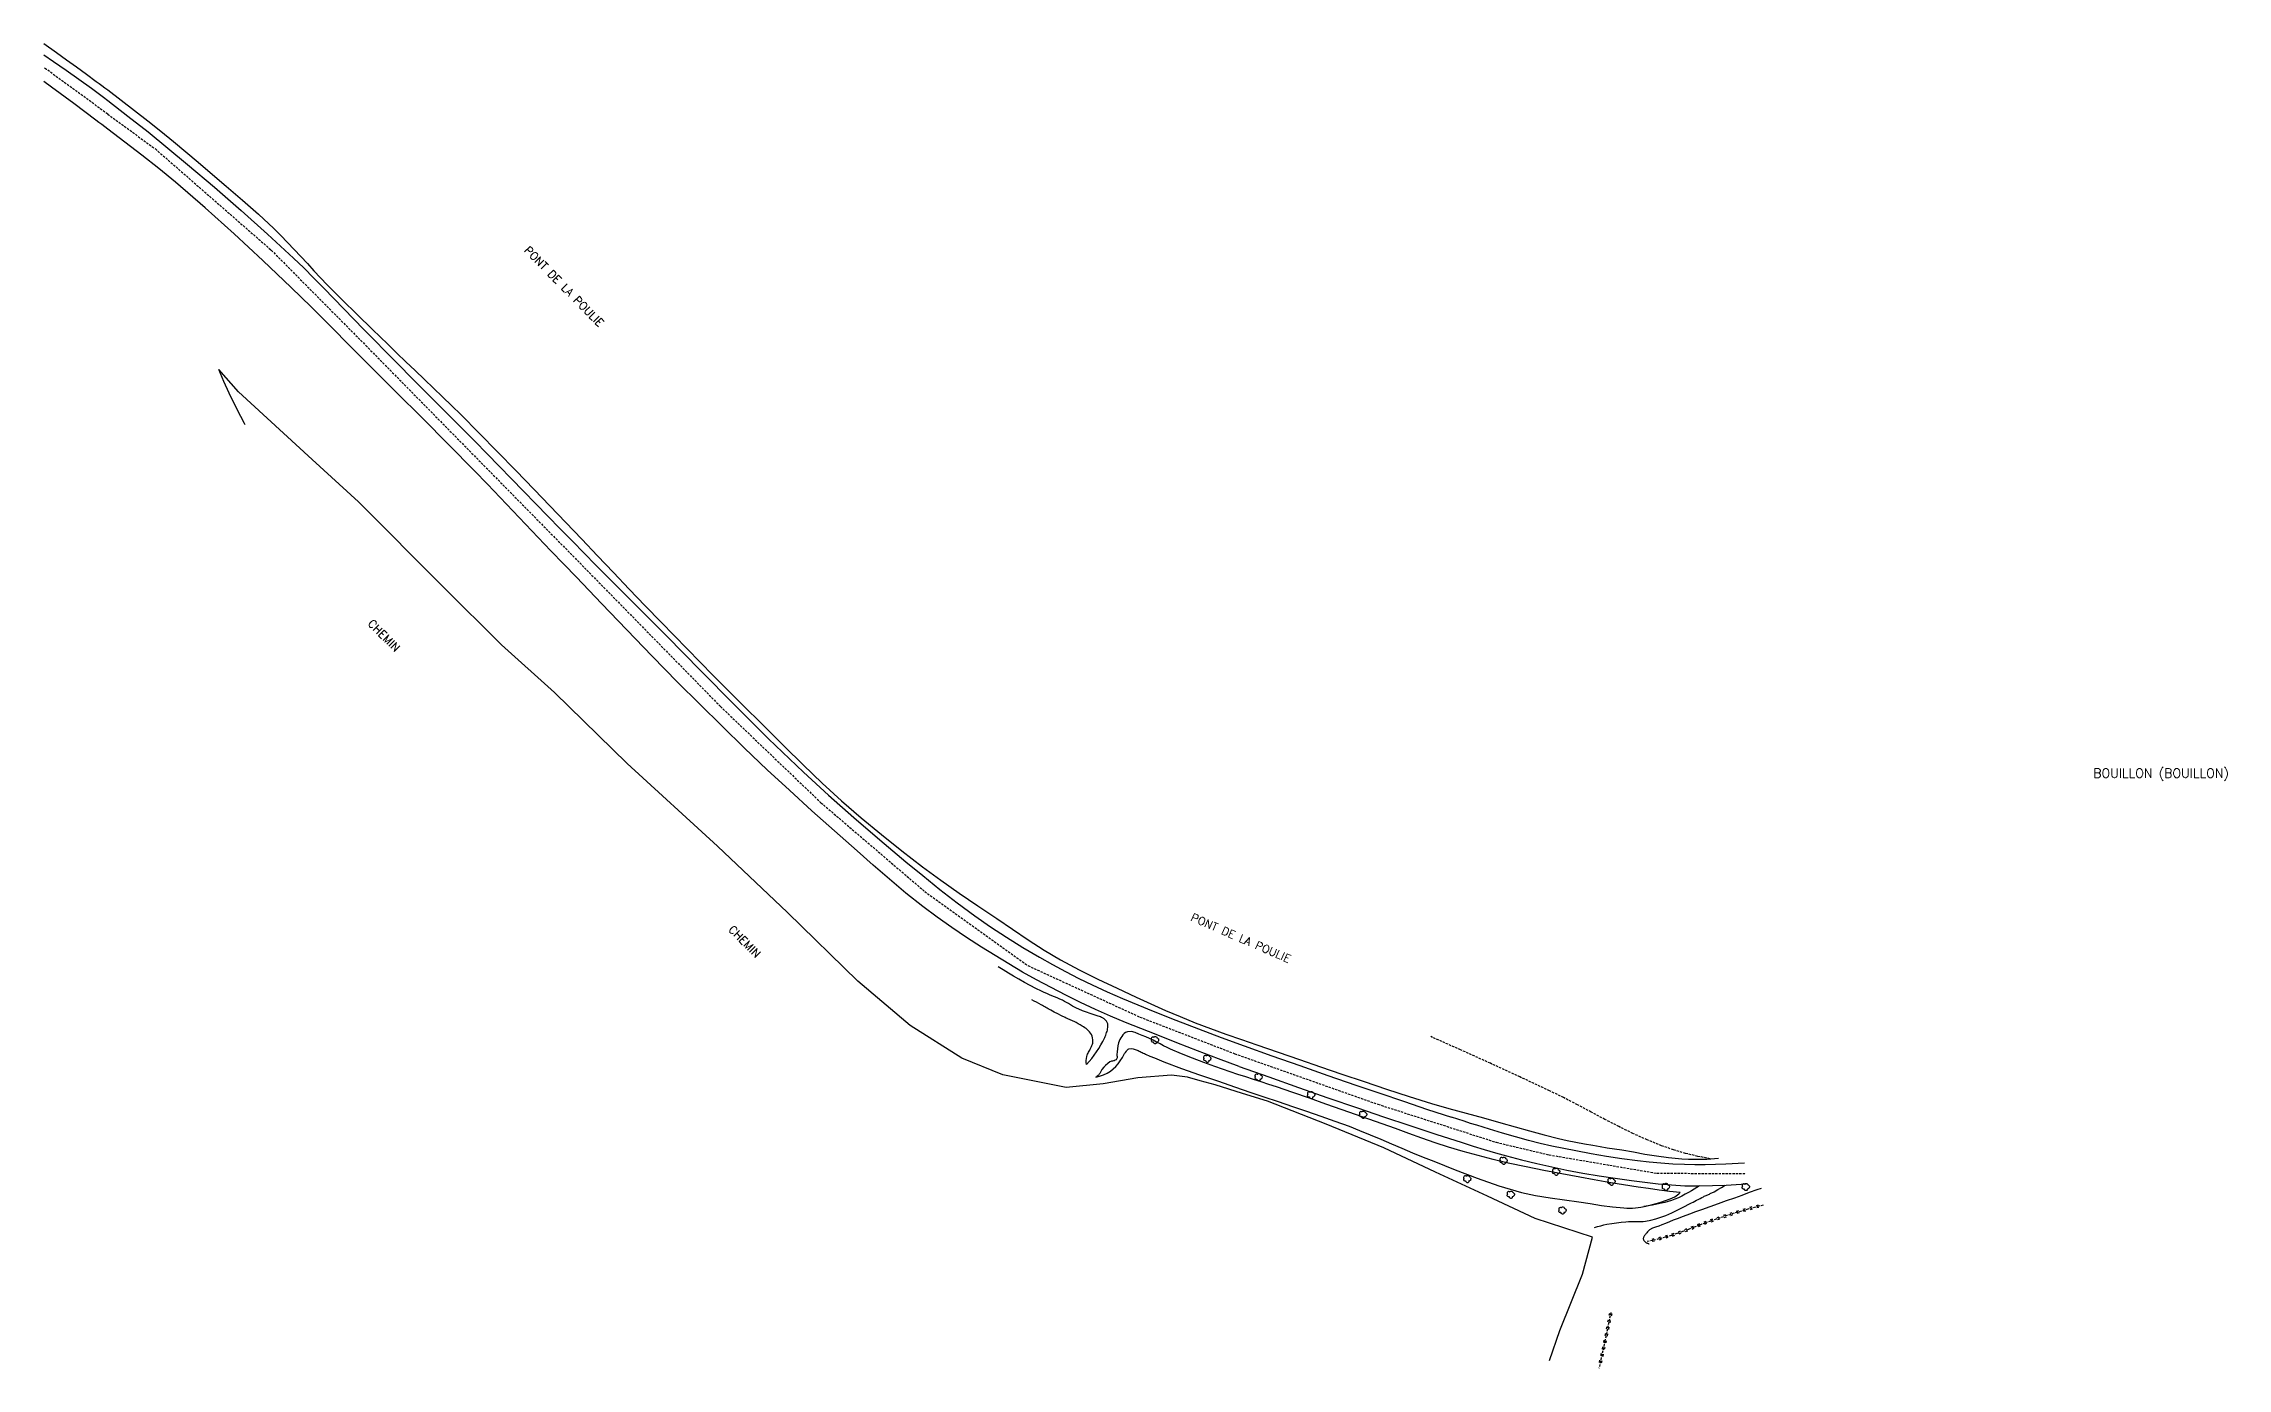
# Model space of a CAD drawing. Header units: millimetres. Extents: x 199000 to 200001, y 52999 to 53673.
# Drawn here: x 199000 to 199477.5, y 53383.1 to 53673 of the extents above; entities that cross this region are included whole.
import ezdxf
from ezdxf.enums import TextEntityAlignment as Align

# ---------------------------------------------------------------- set-up
doc = ezdxf.new("R2010")
doc.units = ezdxf.units.MM
doc.linetypes.add('DASHED', pattern=[0.75, 0.5, -0.25])
doc.layers.get('0').update_dxf_attribs({"linetype": 'CONTINUOUS'})
for name, color, linetype in [('W0001', 6, 'DASHED'), ('W0008', 7, 'CONTINUOUS'), ('W0070', 7, 'DASHED'), ('W0071', 7, 'CONTINUOUS'), ('W0211', 2, 'CONTINUOUS'), ('W0214', 2, 'CONTINUOUS'), ('W0220', 5, 'DASHED'), ('W0300', 7, 'CONTINUOUS'), ('W0330', 7, 'CONTINUOUS'), ('W0980', 7, 'CONTINUOUS'), ('W0989', 7, 'CONTINUOUS')]:
    doc.layers.add(name, color=color, linetype=linetype)
doc.styles.get("Standard").update_dxf_attribs({"font": 'romans.shx', "width": 0.85})

# ---------------------------------------------------------------- blocks, each defined once
blk = doc.blocks.new('T300')
for p, q in [((-0.8, 0.51), (-0.86, 0.34)), ((-0.86, 0.34), (-0.86, 0.17)), ((-0.86, 0.17), (-0.74, 0.06)), ((-0.69, 0.63), (-0.8, 0.51)), ((-0.8, -0.06), (-0.74, 0.06)), ((-0.74, 0.06), (-0.69, 0.11)), ((-0.57, 0.69), (-0.69, 0.63)), ((-0.46, 0.69), (-0.57, 0.69)), ((-0.29, 0.63), (-0.46, 0.69)), ((-0.29, 0.63), (-0.17, 0.74)), ((-0.23, 0.57), (-0.29, 0.63)), ((-0.17, 0.74), (-0.06, 0.8)), ((-0.06, 0.8), (0.06, 0.8)), ((0.06, 0.8), (0.23, 0.74)), ((0.23, 0.74), (0.34, 0.63)), ((0.34, 0.63), (0.4, 0.51)), ((0.46, 0.46), (0.34, 0.46)), ((0.4, 0.51), (0.4, 0.46)), ((0.57, 0.4), (0.46, 0.46)), ((0.57, 0.4), (0.69, 0.29)), ((0.69, 0.29), (0.74, 0.17)), ((0.74, 0.06), (0.69, -0.17)), ((0.74, 0.17), (0.74, 0.06)), ((-0.8, -0.17), (-0.8, -0.06)), ((-0.8, -0.23), (-0.8, -0.17)), ((-0.74, -0.34), (-0.8, -0.23)), ((-0.69, -0.4), (-0.74, -0.34)), ((-0.51, -0.46), (-0.69, -0.4)), ((-0.4, -0.46), (-0.51, -0.46)), ((-0.4, -0.46), (-0.34, -0.46)), ((-0.34, -0.46), (-0.34, -0.4)), ((-0.34, -0.51), (-0.34, -0.46)), ((-0.29, -0.63), (-0.34, -0.51)), ((-0.17, -0.74), (-0.29, -0.63)), ((-0.06, -0.8), (-0.17, -0.74)), ((0.06, -0.8), (-0.06, -0.8)), ((0.17, -0.74), (0.06, -0.8)), ((0.23, -0.69), (0.17, -0.74)), ((0.29, -0.46), (0.23, -0.46)), ((0.29, -0.63), (0.23, -0.69)), ((0.46, -0.4), (0.29, -0.46)), ((0.34, -0.51), (0.29, -0.63)), ((0.34, -0.51), (0.34, -0.46)), ((0.57, -0.34), (0.46, -0.4)), ((0.63, -0.29), (0.57, -0.34)), ((0.69, -0.17), (0.63, -0.29))]:
    blk.add_line(p, q)
blk = doc.blocks.new('t220o')
at = {"color": 0, "linetype": 'Continuous'}
for p, q in [((-0.25, 0.25), (0.25, 0.25)), ((-0.25, -0.25), (0.25, -0.25))]:
    blk.add_line(p, q, dxfattribs=at)

msp = doc.modelspace()

# ---------------------------------------------------------------- linework, layer by layer
at = {"layer": 'W0001'}
for points in [[(199014, 53657.56), (199000.59, 53667.35), (199000, 53667.76)], [(199014, 53657.56), (199024.42, 53649.94), (199049.77, 53627.79), (199070.45, 53606.94), (199118.78, 53557.79), (199148.01, 53527.94), (199169.98, 53506.9), (199192.66, 53487.48), (199215.24, 53471.25), (199239.73, 53460), (199260.46, 53451.98), (199291.78, 53440.92), (199317.64, 53432.6), (199329.19, 53429.86), (199352.79, 53425.83), (199372.11, 53425.78), (199372.11, 53425.78)]]:
    msp.add_lwpolyline(points, dxfattribs=at)
at = {"layer": 'W0008'}
for points in [[(199000, 53670.55), (199002.14, 53669.1), (199004.93, 53667.17), (199007.69, 53665.22), (199010.43, 53663.22), (199011.33, 53662.56), (199012.22, 53661.89), (199013.11, 53661.23), (199014, 53660.56)], [(199014, 53654.29), (199013.35, 53654.77), (199012.7, 53655.26), (199012.06, 53655.75), (199011.41, 53656.24), (199006.56, 53659.87), (199001.68, 53663.47), (199000, 53664.68)], [(199014, 53660.56), (199018.44, 53657.14), (199022.82, 53653.66), (199027.16, 53650.12), (199031.47, 53646.55), (199037.37, 53641.55), (199043.2, 53636.48), (199048.95, 53631.32), (199054.61, 53626.06), (199056.86, 53623.89), (199059.09, 53621.68), (199061.28, 53619.46), (199063.46, 53617.21), (199065.63, 53614.96), (199067.8, 53612.71), (199069.98, 53610.46), (199072.17, 53608.23), (199074.93, 53605.45), (199077.7, 53602.67), (199080.46, 53599.89), (199083.23, 53597.12), (199086, 53594.34), (199088.76, 53591.56), (199091.52, 53588.78), (199094.28, 53585.99), (199096.95, 53583.26), (199099.62, 53580.53), (199102.29, 53577.79), (199104.95, 53575.04), (199107.61, 53572.3), (199110.28, 53569.56), (199112.95, 53566.83), (199115.62, 53564.1), (199120.77, 53558.88), (199125.92, 53553.68), (199131.09, 53548.49), (199136.26, 53543.31), (199143.67, 53535.83), (199151.07, 53528.33), (199158.52, 53520.9), (199166.13, 53513.61), (199171.62, 53508.58), (199177.19, 53503.64), (199182.83, 53498.78), (199188.53, 53493.99), (199192.22, 53490.94), (199195.95, 53487.93), (199199.73, 53484.98), (199203.6, 53482.14), (199207.05, 53479.75), (199210.57, 53477.45), (199214.14, 53475.24), (199217.76, 53473.09), (199220.59, 53471.48), (199223.46, 53469.94), (199226.36, 53468.45), (199229.29, 53467.02), (199232.58, 53465.51), (199235.9, 53464.07), (199239.25, 53462.68), (199242.6, 53461.31), (199247.55, 53459.33), (199252.51, 53457.41), (199257.5, 53455.53), (199262.51, 53453.71)], [(199261.45, 53449.19), (199256.88, 53450.89), (199252.33, 53452.62), (199247.78, 53454.39), (199243.25, 53456.18), (199239.92, 53457.5), (199236.6, 53458.84), (199233.29, 53460.22), (199230.02, 53461.67), (199226.75, 53463.2), (199223.52, 53464.79), (199220.31, 53466.44), (199217.13, 53468.14), (199214.08, 53469.86), (199211.06, 53471.63), (199208.08, 53473.45), (199205.12, 53475.32), (199201.84, 53477.44), (199198.58, 53479.61), (199195.37, 53481.85), (199192.23, 53484.18), (199188.55, 53487.11), (199184.96, 53490.15), (199181.43, 53493.25), (199177.9, 53496.36), (199172.93, 53500.74), (199168, 53505.15), (199163.1, 53509.61), (199158.25, 53514.12), (199153.28, 53518.85), (199148.36, 53523.63), (199143.48, 53528.45), (199138.63, 53533.3), (199133.05, 53538.98), (199127.52, 53544.71), (199122.01, 53550.46), (199116.51, 53556.21), (199113.72, 53559.12), (199110.94, 53562.04), (199108.16, 53564.95), (199105.39, 53567.87), (199102.61, 53570.79), (199099.82, 53573.7), (199097.03, 53576.6), (199094.22, 53579.49), (199088.54, 53585.27), (199082.82, 53591.01), (199077.08, 53596.73), (199071.35, 53602.46), (199067.06, 53606.77), (199062.78, 53611.09), (199058.47, 53615.39), (199054.11, 53619.62), (199047.9, 53625.5), (199041.65, 53631.33), (199035.31, 53637.07), (199028.84, 53642.66), (199025.2, 53645.66), (199021.5, 53648.58), (199017.76, 53651.45), (199014, 53654.29)], [(199261.45, 53449.19), (199267.91, 53446.89), (199274.37, 53444.61), (199280.85, 53442.36), (199287.33, 53440.13), (199293.03, 53438.2), (199298.74, 53436.29), (199304.46, 53434.41), (199310.18, 53432.54)], [(199262.51, 53453.71), (199268.61, 53451.53), (199274.72, 53449.38), (199280.83, 53447.24), (199286.95, 53445.12), (199292.17, 53443.34), (199297.39, 53441.57), (199302.62, 53439.81), (199307.85, 53438.07)], [(199371.96, 53428.07), (199371.96, 53428.07), (199371.96, 53428.07), (199367.87, 53427.82), (199365.61, 53427.71), (199363.34, 53427.66), (199361.07, 53427.67), (199358.81, 53427.72), (199356.23, 53427.85), (199353.66, 53428.04), (199351.09, 53428.28), (199348.53, 53428.57), (199345.14, 53429.01), (199341.76, 53429.53), (199338.39, 53430.1), (199335.03, 53430.71), (199332.43, 53431.23), (199329.84, 53431.77), (199327.26, 53432.36), (199324.69, 53433), (199321.85, 53433.77), (199319.02, 53434.6), (199316.21, 53435.46), (199313.39, 53436.33), (199312, 53436.75), (199310.62, 53437.19), (199309.23, 53437.63), (199307.85, 53438.07)], [(199310.18, 53432.54), (199312.6, 53431.77), (199315.03, 53431.02), (199317.47, 53430.32), (199319.92, 53429.64), (199323.2, 53428.79), (199326.49, 53427.99), (199329.79, 53427.23), (199333.1, 53426.54), (199336.62, 53425.87), (199340.15, 53425.27), (199343.69, 53424.73), (199347.23, 53424.24), (199350.14, 53423.87), (199353.04, 53423.53), (199355.96, 53423.26), (199358.88, 53423.1), (199361.9, 53423.05), (199364.92, 53423.12), (199367.94, 53423.25), (199372.27, 53423.48), (199372.27, 53423.48), (199372.27, 53423.48)]]:
    msp.add_lwpolyline(points, dxfattribs=at)
at = {"layer": 'W0070'}
msp.add_lwpolyline([(199364.44, 53429.01), (199361.73, 53429.53), (199359.06, 53430.18), (199356.41, 53430.96), (199353.81, 53431.86), (199350.64, 53433.14), (199347.52, 53434.54), (199344.45, 53436.05), (199341.42, 53437.62), (199338.41, 53439.22), (199335.4, 53440.82), (199332.37, 53442.38), (199329.31, 53443.87), (199322.84, 53446.9), (199316.36, 53449.89), (199309.86, 53452.83), (199303.33, 53455.72)], dxfattribs=at)
at = {"layer": 'W0071'}
for points in [[(199339.14, 53413.94), (199339.81, 53414.16), (199340.49, 53414.36), (199341.17, 53414.53), (199341.86, 53414.68), (199342.89, 53414.86), (199343.93, 53415.01), (199344.98, 53415.12), (199346.02, 53415.21), (199346.56, 53415.25), (199347.09, 53415.26), (199347.62, 53415.25), (199348.16, 53415.25), (199348.69, 53415.25), (199349.23, 53415.26), (199349.76, 53415.3), (199350.29, 53415.36), (199351.43, 53415.58), (199352.55, 53415.87), (199353.65, 53416.22), (199354.73, 53416.61), (199356.07, 53417.18), (199357.37, 53417.82), (199358.65, 53418.5), (199359.94, 53419.16), (199360.32, 53419.35), (199360.7, 53419.54), (199361.07, 53419.73), (199361.45, 53419.93), (199361.83, 53420.12), (199362.21, 53420.31), (199362.59, 53420.5), (199362.97, 53420.69), (199363.15, 53420.78), (199363.34, 53420.86), (199363.53, 53420.94), (199363.72, 53421.02), (199363.91, 53421.1), (199364.09, 53421.19), (199364.28, 53421.28), (199364.46, 53421.37), (199365.29, 53421.8), (199366.1, 53422.26), (199366.9, 53422.74), (199367.69, 53423.24)], [(199362.1, 53423.05), (199361.51, 53422.68), (199360.92, 53422.32), (199360.32, 53421.97), (199359.72, 53421.64), (199358.97, 53421.24), (199358.23, 53420.85), (199357.47, 53420.48), (199356.69, 53420.15), (199355.97, 53419.89), (199355.24, 53419.66), (199354.5, 53419.46), (199353.76, 53419.28), (199352.8, 53419.05), (199351.83, 53418.85), (199350.86, 53418.68), (199349.89, 53418.53)]]:
    msp.add_lwpolyline(points, dxfattribs=at)
at = {"layer": 'W0211'}
for points in [[(199228.04, 53449.59), (199228.62, 53450.25), (199229.19, 53450.94), (199229.72, 53451.65), (199230.23, 53452.37), (199230.73, 53453.12), (199231.21, 53453.89), (199231.65, 53454.69), (199232.04, 53455.51), (199232.16, 53455.78), (199232.26, 53456.05), (199232.36, 53456.32), (199232.45, 53456.59), (199232.54, 53456.87), (199232.61, 53457.16), (199232.67, 53457.44), (199232.71, 53457.73), (199232.73, 53457.93), (199232.74, 53458.13), (199232.73, 53458.34), (199232.68, 53458.54), (199232.56, 53458.82), (199232.4, 53459.09), (199232.21, 53459.32), (199231.99, 53459.54), (199231.89, 53459.63), (199231.78, 53459.7), (199231.66, 53459.77), (199231.55, 53459.82), (199231.32, 53459.93), (199231.09, 53460.02), (199230.86, 53460.11), (199230.62, 53460.19), (199230.39, 53460.26), (199230.16, 53460.34), (199229.92, 53460.42), (199229.69, 53460.5), (199228.85, 53460.8), (199228.01, 53461.08), (199227.17, 53461.38), (199226.35, 53461.72), (199225.89, 53461.94), (199225.43, 53462.18), (199224.99, 53462.42), (199224.55, 53462.68), (199224.11, 53462.94), (199223.67, 53463.19), (199223.22, 53463.44), (199222.77, 53463.67), (199222.21, 53463.93), (199221.64, 53464.18), (199221.07, 53464.43), (199220.5, 53464.67), (199219.93, 53464.9), (199219.36, 53465.14), (199218.79, 53465.39), (199218.23, 53465.66), (199216.96, 53466.28), (199215.71, 53466.93), (199214.46, 53467.6), (199213.23, 53468.29), (199212.09, 53468.95), (199210.96, 53469.62), (199209.85, 53470.31), (199208.74, 53471.02)], [(199357.88, 53421.59), (199355.57, 53421.86), (199353.27, 53422.15), (199350.96, 53422.47), (199348.66, 53422.8), (199345.47, 53423.3), (199342.28, 53423.82), (199339.09, 53424.38), (199335.91, 53424.95), (199331.99, 53425.67), (199328.08, 53426.41), (199324.17, 53427.2), (199320.29, 53428.06), (199316.99, 53428.84), (199313.71, 53429.68), (199310.44, 53430.57), (199307.19, 53431.54), (199304.28, 53432.48), (199301.4, 53433.51), (199298.52, 53434.56), (199295.65, 53435.59), (199294.18, 53436.1), (199292.72, 53436.62), (199291.26, 53437.13), (199289.8, 53437.65), (199288.34, 53438.17), (199286.87, 53438.68), (199285.41, 53439.2), (199283.95, 53439.71), (199280.37, 53440.97), (199276.79, 53442.23), (199273.2, 53443.49), (199269.61, 53444.72), (199267.93, 53445.28), (199266.24, 53445.83), (199264.55, 53446.37), (199262.86, 53446.91), (199261.16, 53447.45), (199259.48, 53448), (199257.79, 53448.57), (199256.12, 53449.16), (199253.68, 53450.06), (199251.25, 53450.98), (199248.84, 53451.95), (199246.45, 53452.97), (199245.66, 53453.33), (199244.89, 53453.72), (199244.13, 53454.12), (199243.37, 53454.53), (199242.6, 53454.93), (199241.83, 53455.32), (199241.04, 53455.67), (199240.23, 53455.99), (199239.49, 53456.29), (199238.72, 53456.62), (199237.87, 53456.83), (199237, 53456.79), (199236.61, 53456.63), (199236.28, 53456.38), (199236.01, 53456.08), (199235.76, 53455.78), (199235.53, 53455.45), (199235.34, 53455.09), (199235.19, 53454.72), (199235.06, 53454.34), (199234.9, 53453.71), (199234.81, 53453.07), (199234.75, 53452.43), (199234.69, 53451.79), (199234.69, 53451.67), (199234.7, 53451.55), (199234.72, 53451.44), (199234.73, 53451.32), (199234.74, 53451.19), (199234.73, 53451.06), (199234.7, 53450.94), (199234.64, 53450.82), (199234.5, 53450.66), (199234.31, 53450.54), (199234.12, 53450.46), (199233.92, 53450.41), (199233.73, 53450.37), (199233.54, 53450.33), (199233.35, 53450.27), (199233.17, 53450.18), (199232.69, 53449.83), (199232.23, 53449.43), (199231.82, 53449.01), (199231.43, 53448.56), (199231.33, 53448.41), (199231.24, 53448.26), (199231.16, 53448.1), (199231.08, 53447.94), (199231.01, 53447.78), (199230.93, 53447.63), (199230.83, 53447.48), (199230.72, 53447.34), (199230.57, 53447.2), (199230.41, 53447.07), (199230.24, 53446.96), (199230.06, 53446.87)], [(199375.58, 53422.46), (199374.63, 53422.18), (199372.99, 53421.6), (199371.37, 53420.99), (199369.74, 53420.4), (199367.95, 53419.77), (199366.15, 53419.13), (199364.35, 53418.49), (199362.56, 53417.84), (199361.22, 53417.36), (199359.88, 53416.87), (199358.55, 53416.38), (199357.22, 53415.88), (199356.37, 53415.54), (199355.52, 53415.2), (199354.68, 53414.85), (199353.83, 53414.51), (199353.17, 53414.27), (199352.49, 53414.04), (199351.82, 53413.78), (199351.19, 53413.43), (199350.96, 53413.24), (199350.75, 53413.03), (199350.55, 53412.8), (199350.37, 53412.58), (199350.26, 53412.45), (199350.16, 53412.32), (199350.07, 53412.19), (199349.98, 53412.05), (199349.92, 53411.95), (199349.87, 53411.83), (199349.82, 53411.71), (199349.8, 53411.59), (199349.81, 53411.47), (199349.83, 53411.35), (199349.87, 53411.24), (199349.92, 53411.14), (199350.01, 53411.01), (199350.11, 53410.89), (199350.23, 53410.79), (199350.35, 53410.7), (199350.45, 53410.64), (199350.55, 53410.6), (199350.66, 53410.56), (199350.76, 53410.52), (199350.85, 53410.48), (199350.94, 53410.45), (199351.03, 53410.41), (199351.12, 53410.38)]]:
    msp.add_lwpolyline(points, dxfattribs=at)
at = {"layer": 'W0214'}
for points in [[(199000, 53672.97), (199002.81, 53671)], [(199002.81, 53671), (199004.99, 53669.45), (199007.17, 53667.88), (199009.34, 53666.31), (199011.51, 53664.72), (199012.13, 53664.26), (199012.75, 53663.8), (199013.38, 53663.33), (199014, 53662.87)], [(199014, 53662.87), (199016.94, 53660.64), (199019.86, 53658.38), (199022.76, 53656.1), (199025.64, 53653.8), (199028.36, 53651.58), (199031.06, 53649.33), (199033.75, 53647.07), (199036.42, 53644.79), (199039.94, 53641.77), (199043.47, 53638.75), (199046.95, 53635.68), (199050.35, 53632.51), (199051.86, 53631.02), (199053.33, 53629.5), (199054.79, 53627.96), (199056.23, 53626.41), (199057.66, 53624.85), (199059.1, 53623.29), (199060.55, 53621.75), (199062.02, 53620.23), (199065.29, 53616.93), (199068.59, 53613.68), (199071.91, 53610.43), (199075.24, 53607.2), (199077.23, 53605.27), (199079.23, 53603.35), (199081.24, 53601.43), (199083.25, 53599.52), (199085.25, 53597.61), (199087.25, 53595.69), (199089.24, 53593.76), (199091.22, 53591.81), (199095.26, 53587.76), (199099.26, 53583.67), (199103.25, 53579.56), (199107.23, 53575.45), (199110.72, 53571.83), (199114.19, 53568.19), (199117.66, 53564.55), (199121.12, 53560.9), (199124.59, 53557.26), (199128.06, 53553.62), (199131.54, 53549.99), (199135.04, 53546.38), (199140.72, 53540.56), (199146.42, 53534.76), (199152.16, 53528.98), (199157.93, 53523.25), (199162.01, 53519.21), (199166.09, 53515.18), (199170.23, 53511.21), (199174.47, 53507.33), (199178.79, 53503.58), (199183.19, 53499.92), (199187.66, 53496.34), (199192.19, 53492.85), (199196.18, 53489.93), (199200.23, 53487.09), (199204.31, 53484.32), (199208.41, 53481.56), (199211.86, 53479.24), (199215.3, 53476.92), (199218.8, 53474.66), (199222.37, 53472.53), (199226.43, 53470.33), (199230.56, 53468.27), (199234.74, 53466.3), (199238.92, 53464.36), (199242.11, 53462.9), (199245.32, 53461.47), (199248.54, 53460.09), (199251.79, 53458.77), (199255.15, 53457.49), (199258.53, 53456.28), (199261.92, 53455.11), (199265.31, 53453.93), (199269.95, 53452.31), (199274.59, 53450.7), (199279.23, 53449.11), (199283.89, 53447.54), (199288.78, 53445.89), (199293.67, 53444.26), (199298.58, 53442.65), (199303.51, 53441.12), (199307.28, 53440.01), (199311.07, 53438.95), (199314.86, 53437.92), (199318.65, 53436.88), (199321.8, 53435.99), (199324.94, 53435.08), (199328.1, 53434.21), (199331.27, 53433.42), (199333.15, 53433), (199335.03, 53432.63), (199336.92, 53432.29), (199338.8, 53431.95), (199340.37, 53431.68), (199341.94, 53431.42), (199343.51, 53431.17), (199345.08, 53430.92), (199347.63, 53430.48), (199350.17, 53430.03), (199352.73, 53429.61), (199355.3, 53429.26), (199356.75, 53429.12), (199358.21, 53429.01), (199359.66, 53428.94), (199361.12, 53428.89), (199361.77, 53428.88), (199362.41, 53428.89), (199363.05, 53428.91), (199363.7, 53428.93)], [(199228.07, 53449.62), (199228, 53450.06), (199227.98, 53450.5), (199228.01, 53450.95), (199228.09, 53451.38), (199228.16, 53451.64), (199228.26, 53451.88), (199228.38, 53452.11), (199228.5, 53452.34), (199228.63, 53452.56), (199228.76, 53452.78), (199228.88, 53453.01), (199228.98, 53453.25), (199229.06, 53453.42), (199229.13, 53453.59), (199229.21, 53453.75), (199229.28, 53453.93), (199229.34, 53454.1), (199229.4, 53454.28), (199229.44, 53454.47), (199229.46, 53454.66), (199229.45, 53455.05), (199229.38, 53455.44), (199229.27, 53455.82), (199229.11, 53456.19), (199228.93, 53456.49), (199228.71, 53456.77), (199228.46, 53457.02), (199228.2, 53457.26), (199227.94, 53457.48), (199227.66, 53457.67), (199227.37, 53457.85), (199227.08, 53458.03), (199226.66, 53458.29), (199226.23, 53458.54), (199225.8, 53458.78), (199225.36, 53459.01), (199225.11, 53459.13), (199224.86, 53459.24), (199224.61, 53459.35), (199224.36, 53459.46), (199224.1, 53459.57), (199223.85, 53459.68), (199223.6, 53459.79), (199223.35, 53459.9), (199222.56, 53460.29), (199221.77, 53460.68), (199220.99, 53461.08), (199220.22, 53461.49), (199219.95, 53461.64), (199219.69, 53461.78), (199219.43, 53461.93), (199219.17, 53462.08), (199218.91, 53462.23), (199218.65, 53462.38), (199218.39, 53462.53), (199218.13, 53462.68), (199217.62, 53462.96), (199217.12, 53463.24), (199216.62, 53463.51), (199216.11, 53463.79)], [(199230.06, 53446.87), (199230.92, 53447.06), (199231.75, 53447.34), (199232.55, 53447.71), (199233.31, 53448.16), (199233.91, 53448.65), (199234.45, 53449.2), (199234.94, 53449.79), (199235.4, 53450.39), (199235.59, 53450.65), (199235.76, 53450.92), (199235.92, 53451.19), (199236.07, 53451.46), (199236.23, 53451.74), (199236.39, 53452.01), (199236.57, 53452.27), (199236.76, 53452.53), (199236.87, 53452.67), (199236.98, 53452.83), (199237.13, 53452.97), (199237.31, 53453.06), (199237.78, 53453.12), (199238.26, 53453.04), (199238.69, 53452.89), (199239.11, 53452.75), (199239.35, 53452.66), (199239.58, 53452.57), (199239.81, 53452.46), (199240.03, 53452.35), (199240.25, 53452.24), (199240.47, 53452.12), (199240.7, 53452.01), (199240.92, 53451.91), (199241.92, 53451.47), (199242.92, 53451.05), (199243.92, 53450.63), (199244.93, 53450.24), (199248.83, 53448.78), (199252.76, 53447.39), (199256.7, 53446.03), (199260.63, 53444.67), (199263.73, 53443.6), (199266.84, 53442.55), (199269.95, 53441.5), (199273.06, 53440.46), (199276.17, 53439.41), (199279.28, 53438.34), (199282.37, 53437.24), (199285.45, 53436.1), (199287.78, 53435.19), (199290.1, 53434.24), (199292.41, 53433.27), (199294.71, 53432.28), (199297.02, 53431.3), (199299.32, 53430.32), (199301.64, 53429.37), (199303.97, 53428.45), (199308.7, 53426.61), (199313.45, 53424.78), (199318.25, 53423.08), (199323.14, 53421.65), (199326.26, 53420.96), (199329.42, 53420.45), (199332.59, 53420.02), (199335.74, 53419.57), (199338.19, 53419.19), (199340.64, 53418.8), (199343.09, 53418.46), (199345.56, 53418.23), (199346.2, 53418.19), (199346.83, 53418.17), (199347.47, 53418.18), (199348.1, 53418.23), (199349.25, 53418.4), (199350.38, 53418.63), (199351.51, 53418.92), (199352.62, 53419.23), (199353.66, 53419.54), (199354.69, 53419.86), (199355.7, 53420.24), (199356.68, 53420.7), (199357.01, 53420.89), (199357.31, 53421.1), (199357.61, 53421.34), (199357.88, 53421.59)], [(199363.7, 53428.93), (199366.28, 53429.15), (199366.28, 53429.15), (199366.28, 53429.15), (199366.28, 53429.15), (199366.28, 53429.15)]]:
    msp.add_lwpolyline(points, dxfattribs=at)
at = {"layer": 'W0220'}
for points in [[(199376.03, 53418.85), (199375.05, 53418.61), (199372.7, 53417.97), (199370.37, 53417.29), (199368.05, 53416.56), (199365.74, 53415.81), (199364.51, 53415.38), (199363.28, 53414.93), (199362.06, 53414.46), (199360.84, 53413.98), (199359.62, 53413.51), (199358.39, 53413.05), (199357.16, 53412.62), (199355.91, 53412.22), (199354.57, 53411.83), (199353.22, 53411.47), (199351.86, 53411.15), (199350.49, 53410.86)], [(199342.7, 53395.38), (199341.43, 53389.15), (199340.11, 53383.15)]]:
    msp.add_lwpolyline(points, dxfattribs=at)
at = {"layer": 'W0330'}
for points in [[(199044.06, 53589.57), (199043.91, 53589.85), (199043.11, 53591.37), (199041.83, 53593.92), (199040.6, 53596.49), (199039.43, 53599.09), (199038.32, 53601.71)], [(199042.64, 53596.77), (199038.33, 53601.69)], [(199246.65, 53447.31), (199239.26, 53446.71), (199231.66, 53445.38), (199223.61, 53444.62), (199209.73, 53447.35), (199200.8, 53451.04), (199189.5, 53458.19), (199178.05, 53467.82), (199162.69, 53482.91), (199147.34, 53497.42), (199127.63, 53515.46), (199111.74, 53530.98), (199100.12, 53541.42), (199087.33, 53554.16), (199068.85, 53572.76), (199058.73, 53581.99), (199042.64, 53596.77)], [(199252.89, 53446.03), (199250.15, 53446.83), (199246.65, 53447.31)], [(199338.72, 53411.88), (199326.19, 53415.9), (199315.77, 53420.79), (199304.37, 53426.1), (199293.05, 53431.41), (199280.42, 53436.6), (199267.64, 53441.57), (199262.15, 53443.31), (199256.15, 53445.18), (199252.89, 53446.03)], [(199329.26, 53384.87), (199331.54, 53391.42), (199336.48, 53403.74), (199338.72, 53411.88)]]:
    msp.add_lwpolyline(points, dxfattribs=at)

# ---------------------------------------------------------------- block references
at = {"layer": 'W0220'}
for p, rotation in [((199364.75, 53415.46), 199.0681514260925), ((199366.17, 53415.94), 198.1045527563353), ((199367.59, 53416.41), 198.1045527563353), ((199369.02, 53416.86), 197.3904764665782), ((199370.45, 53417.31), 196.4021367737662), ((199371.89, 53417.74), 196.4021367737662), ((199373.33, 53418.14), 195.1396655960606), ((199374.78, 53418.54), 195.1396655960606), ((199351.96, 53411.17), 193.3488436976216), ((199353.42, 53411.52), 194.8380981439063), ((199354.87, 53411.91), 196.3273498788981), ((199356.3, 53412.34), 197.9013681732538), ((199357.73, 53412.82), 199.3883898808638), ((199359.14, 53413.33), 200.460606377809), ((199360.54, 53413.87), 201.117689915609), ((199361.94, 53414.41), 201.2848313073259), ((199363.34, 53414.95), 200.2227792599759), ((199342, 53391.94), 258.4797291417596), ((199342.3, 53393.41), 258.4797291417596), ((199342.6, 53394.88), 258.4797291417596), ((199341.08, 53387.54), 257.5397220456549), ((199341.4, 53389), 257.5397220456549), ((199341.7, 53390.47), 258.4797291417596), ((199340.43, 53384.61), 257.5397220456549), ((199340.75, 53386.07), 257.5397220456549)]:
    msp.add_blockref('t220o', p, dxfattribs=dict(at, rotation=rotation))
at = {"layer": 'W0300'}
for p in [(199243.07, 53454.94), (199254.5, 53450.89), (199265.71, 53446.83), (199277.21, 53442.93), (199288.58, 53438.64), (199311.36, 53424.57), (199319.3, 53428.55), (199330.79, 53426.14), (199320.87, 53421.13), (199342.88, 53423.97), (199354.78, 53422.84), (199372.26, 53422.82), (199332.17, 53417.67)]:
    msp.add_blockref('T300', p, dxfattribs=at)

# ---------------------------------------------------------------- texts
at = {"layer": 'W0980'}
msp.add_text('BOUILLON (BOUILLON)', height=2, dxfattribs=at).set_placement((199463.04, 53513.22), align=Align.MIDDLE)
at = {"layer": 'W0989'}
for s, rotation, p in [('PONT DE LA POULIE', 314.5563, (199113.81, 53619.86)), ('CHEMIN', 314.5563, (199074.42, 53543.46)), ('PONT DE LA POULIE', 336.5556, (199261.81, 53477.29)), ('CHEMIN', 314.5563, (199153.28, 53476.53))]:
    msp.add_text(s, height=1.75, rotation=rotation, dxfattribs=at).set_placement(p, align=Align.MIDDLE_CENTER)

doc.saveas('drawing.dxf')
